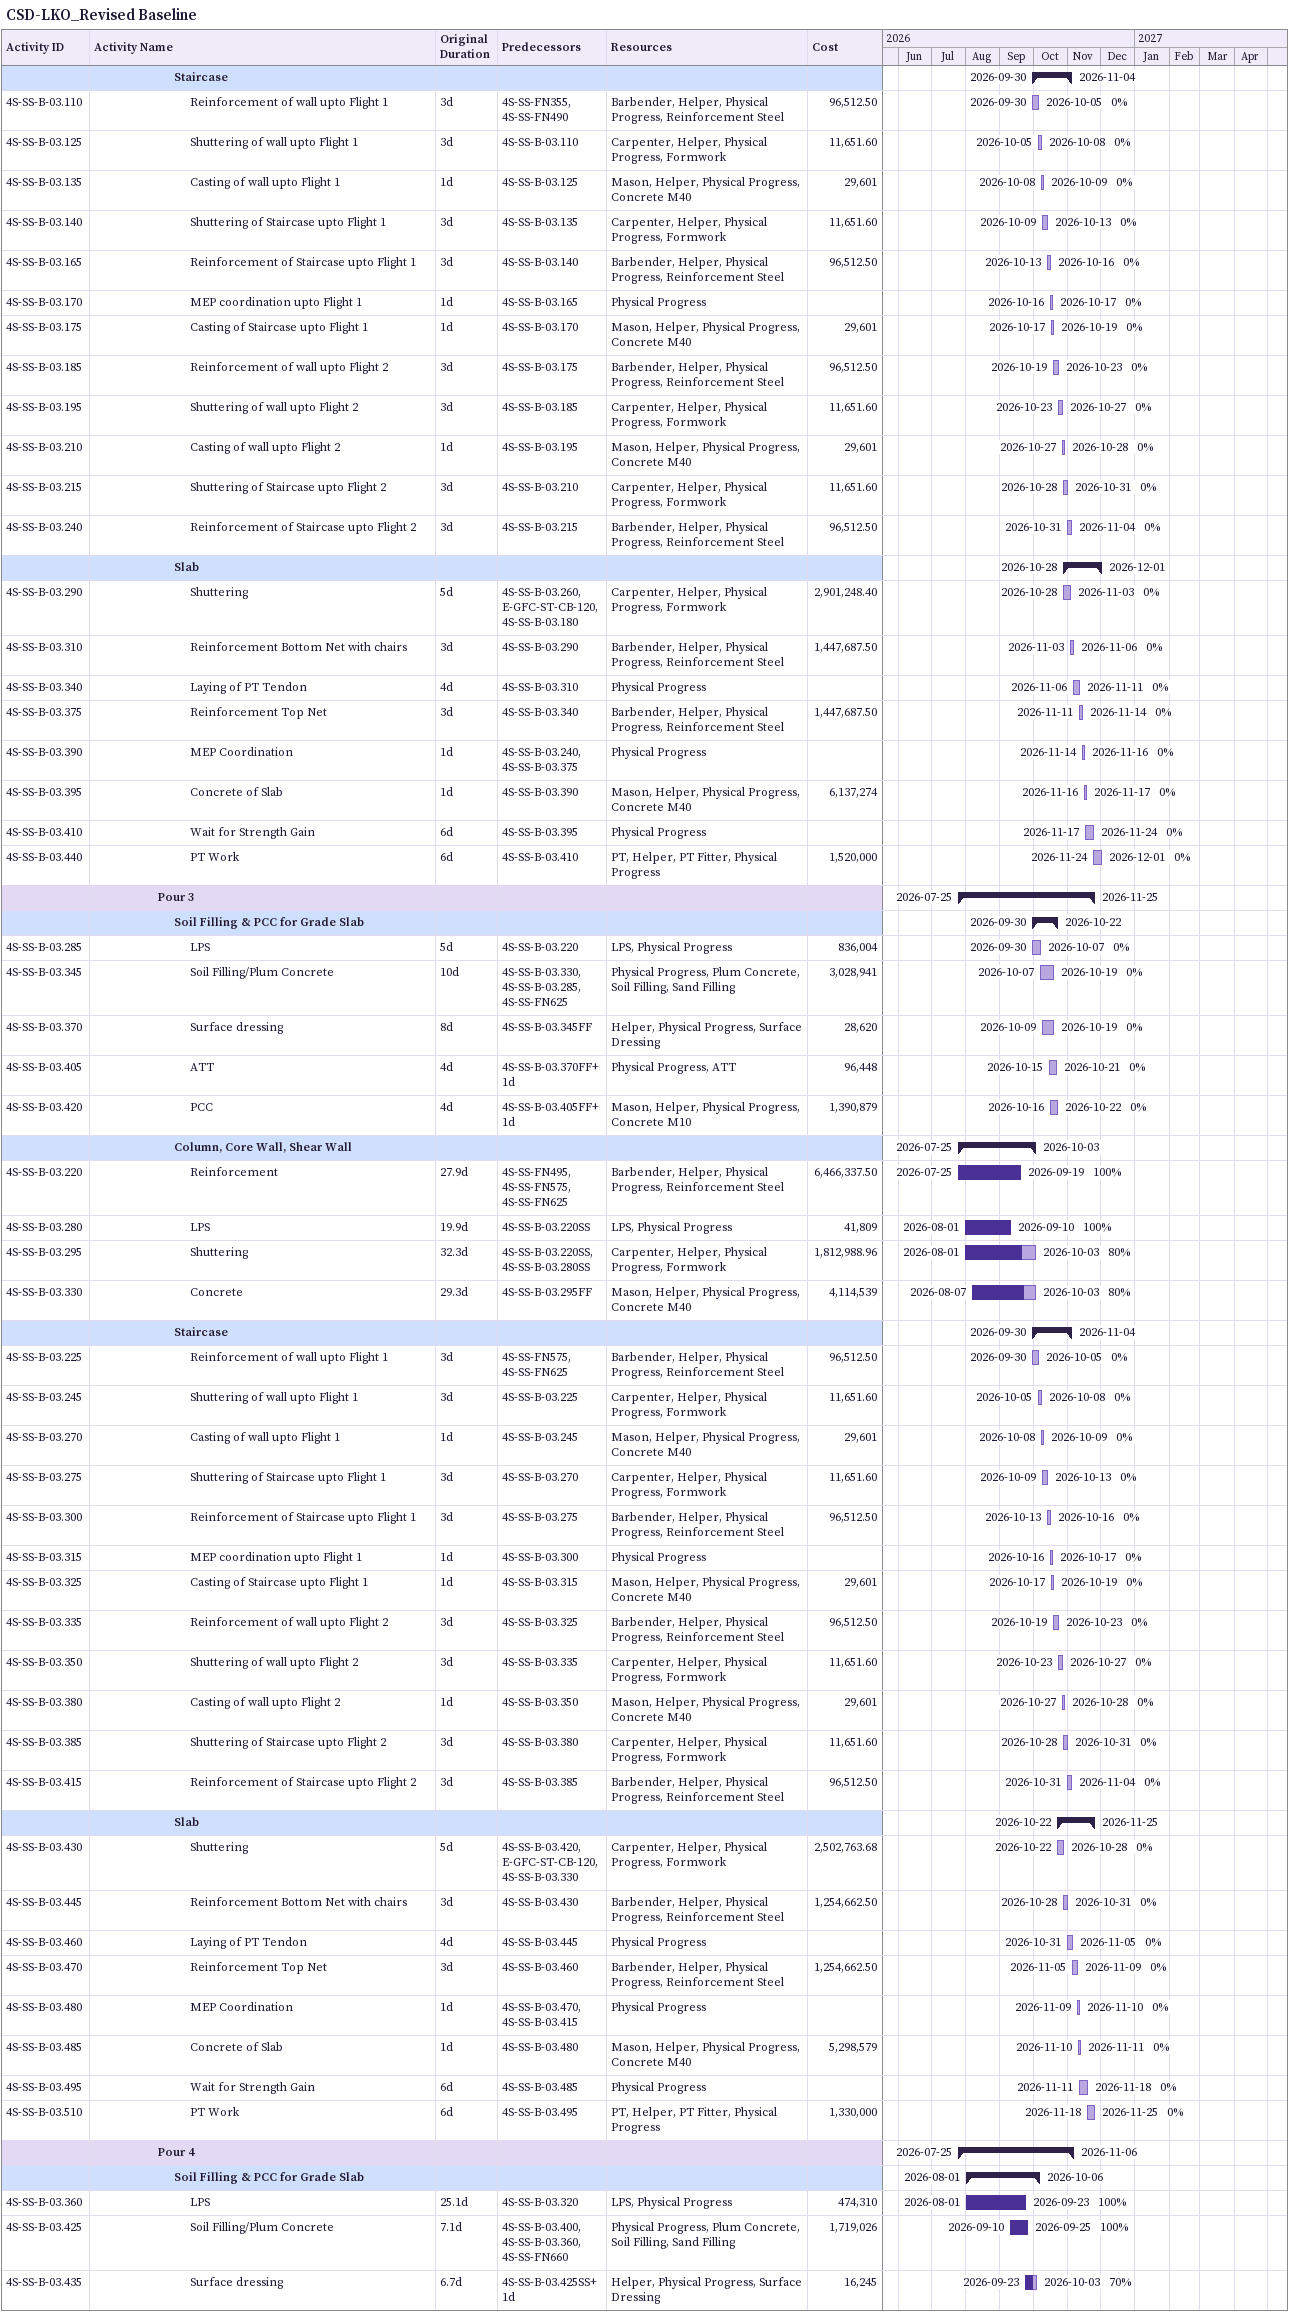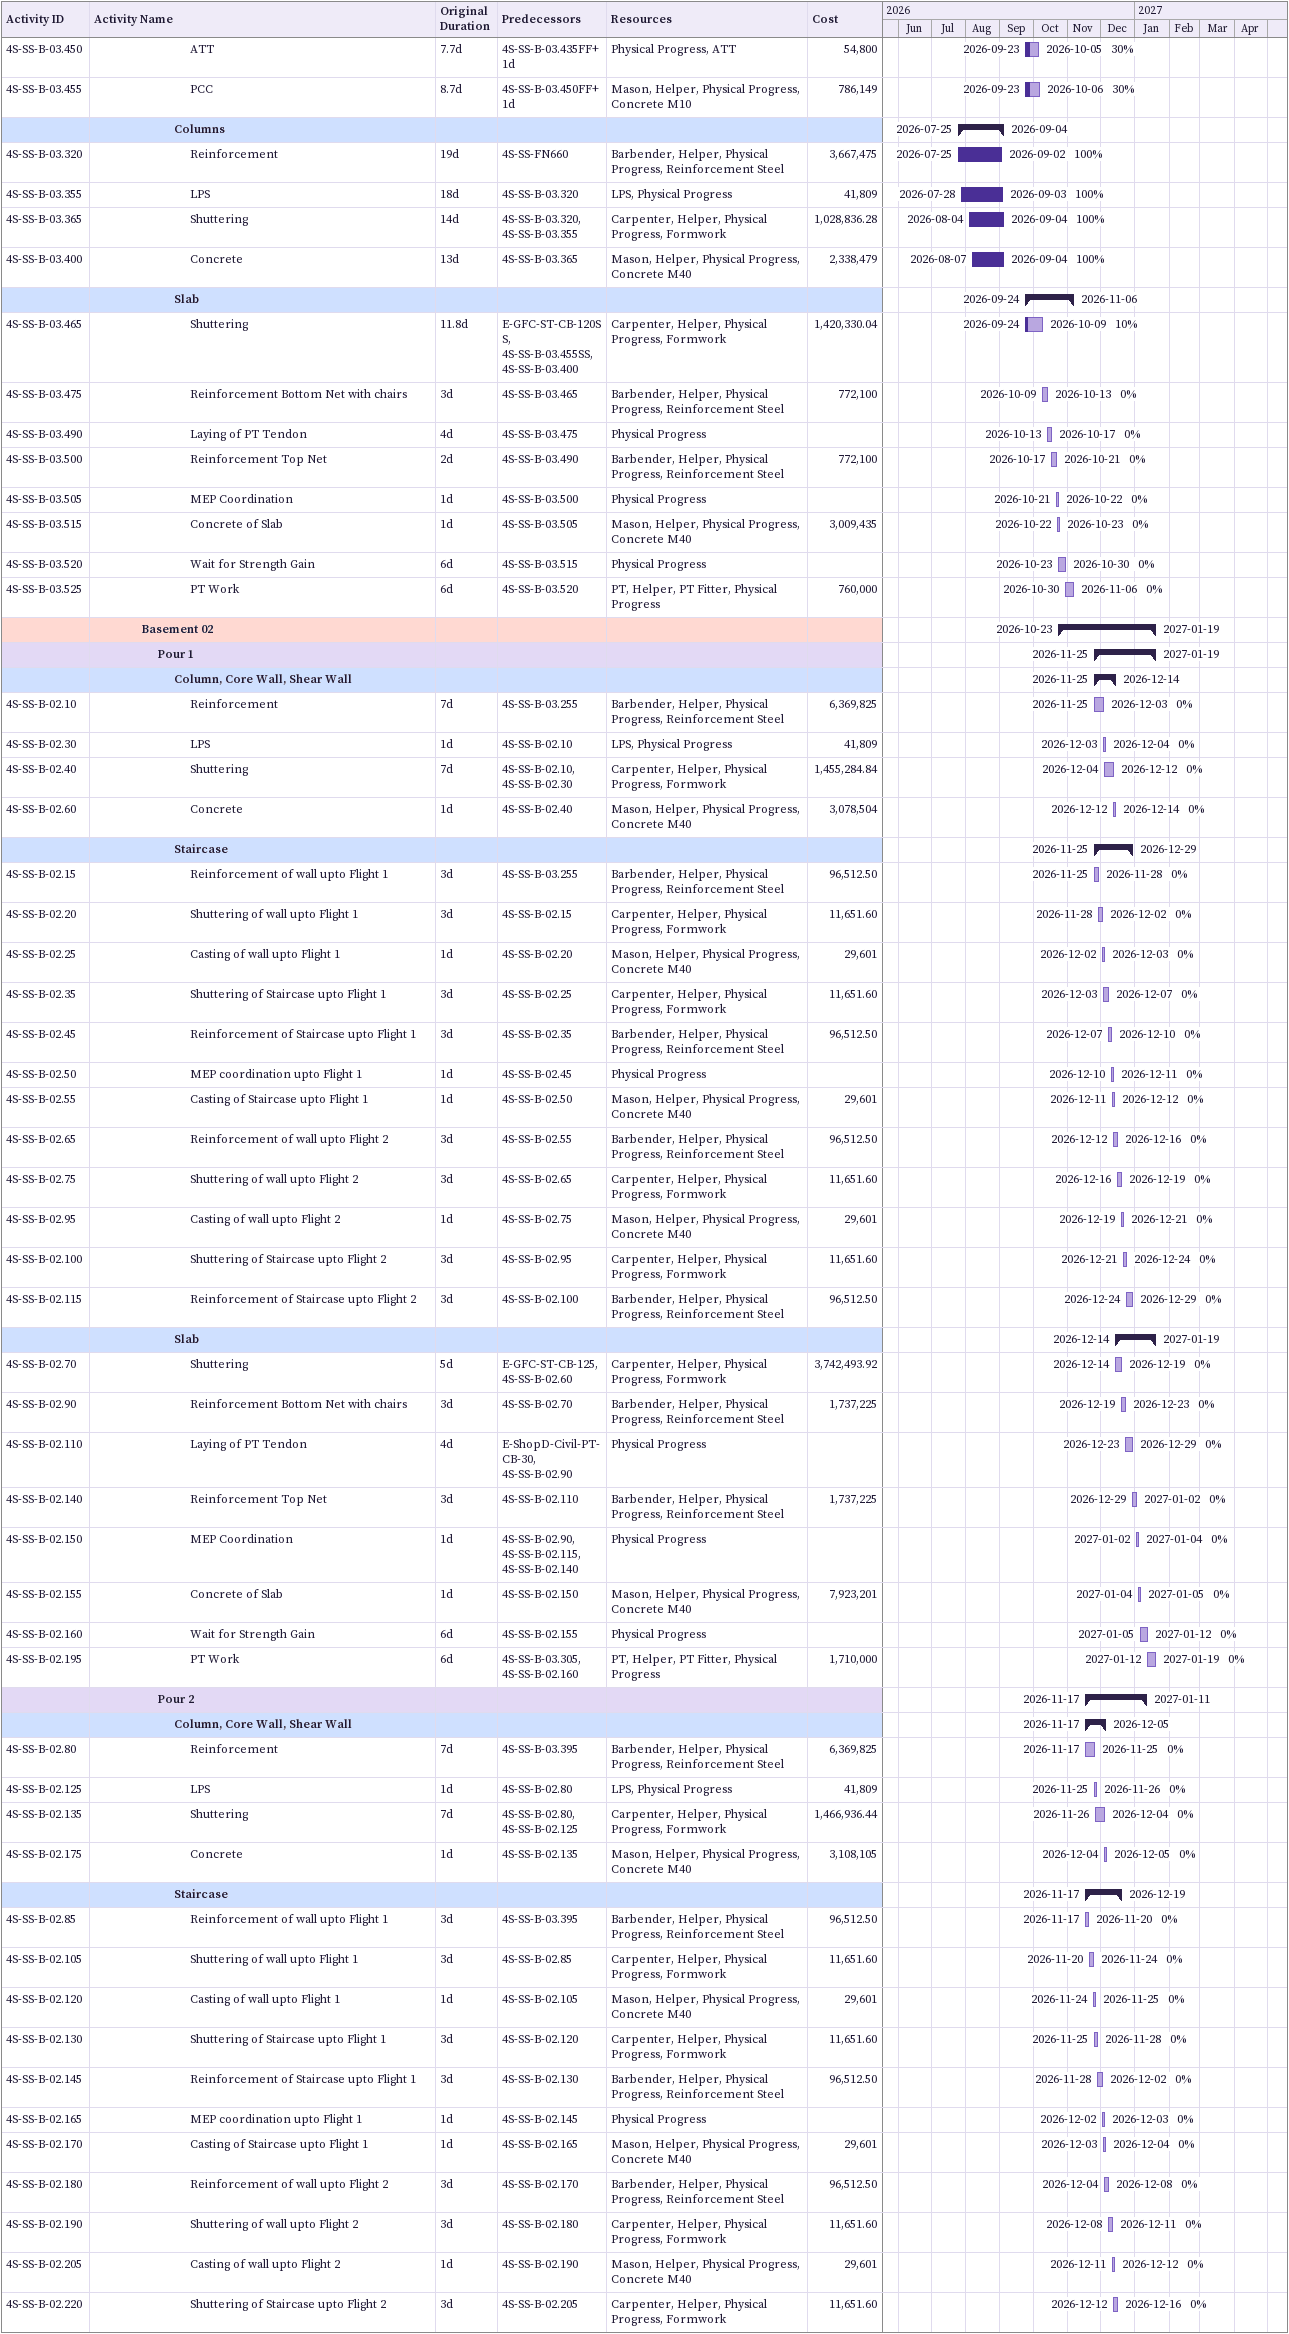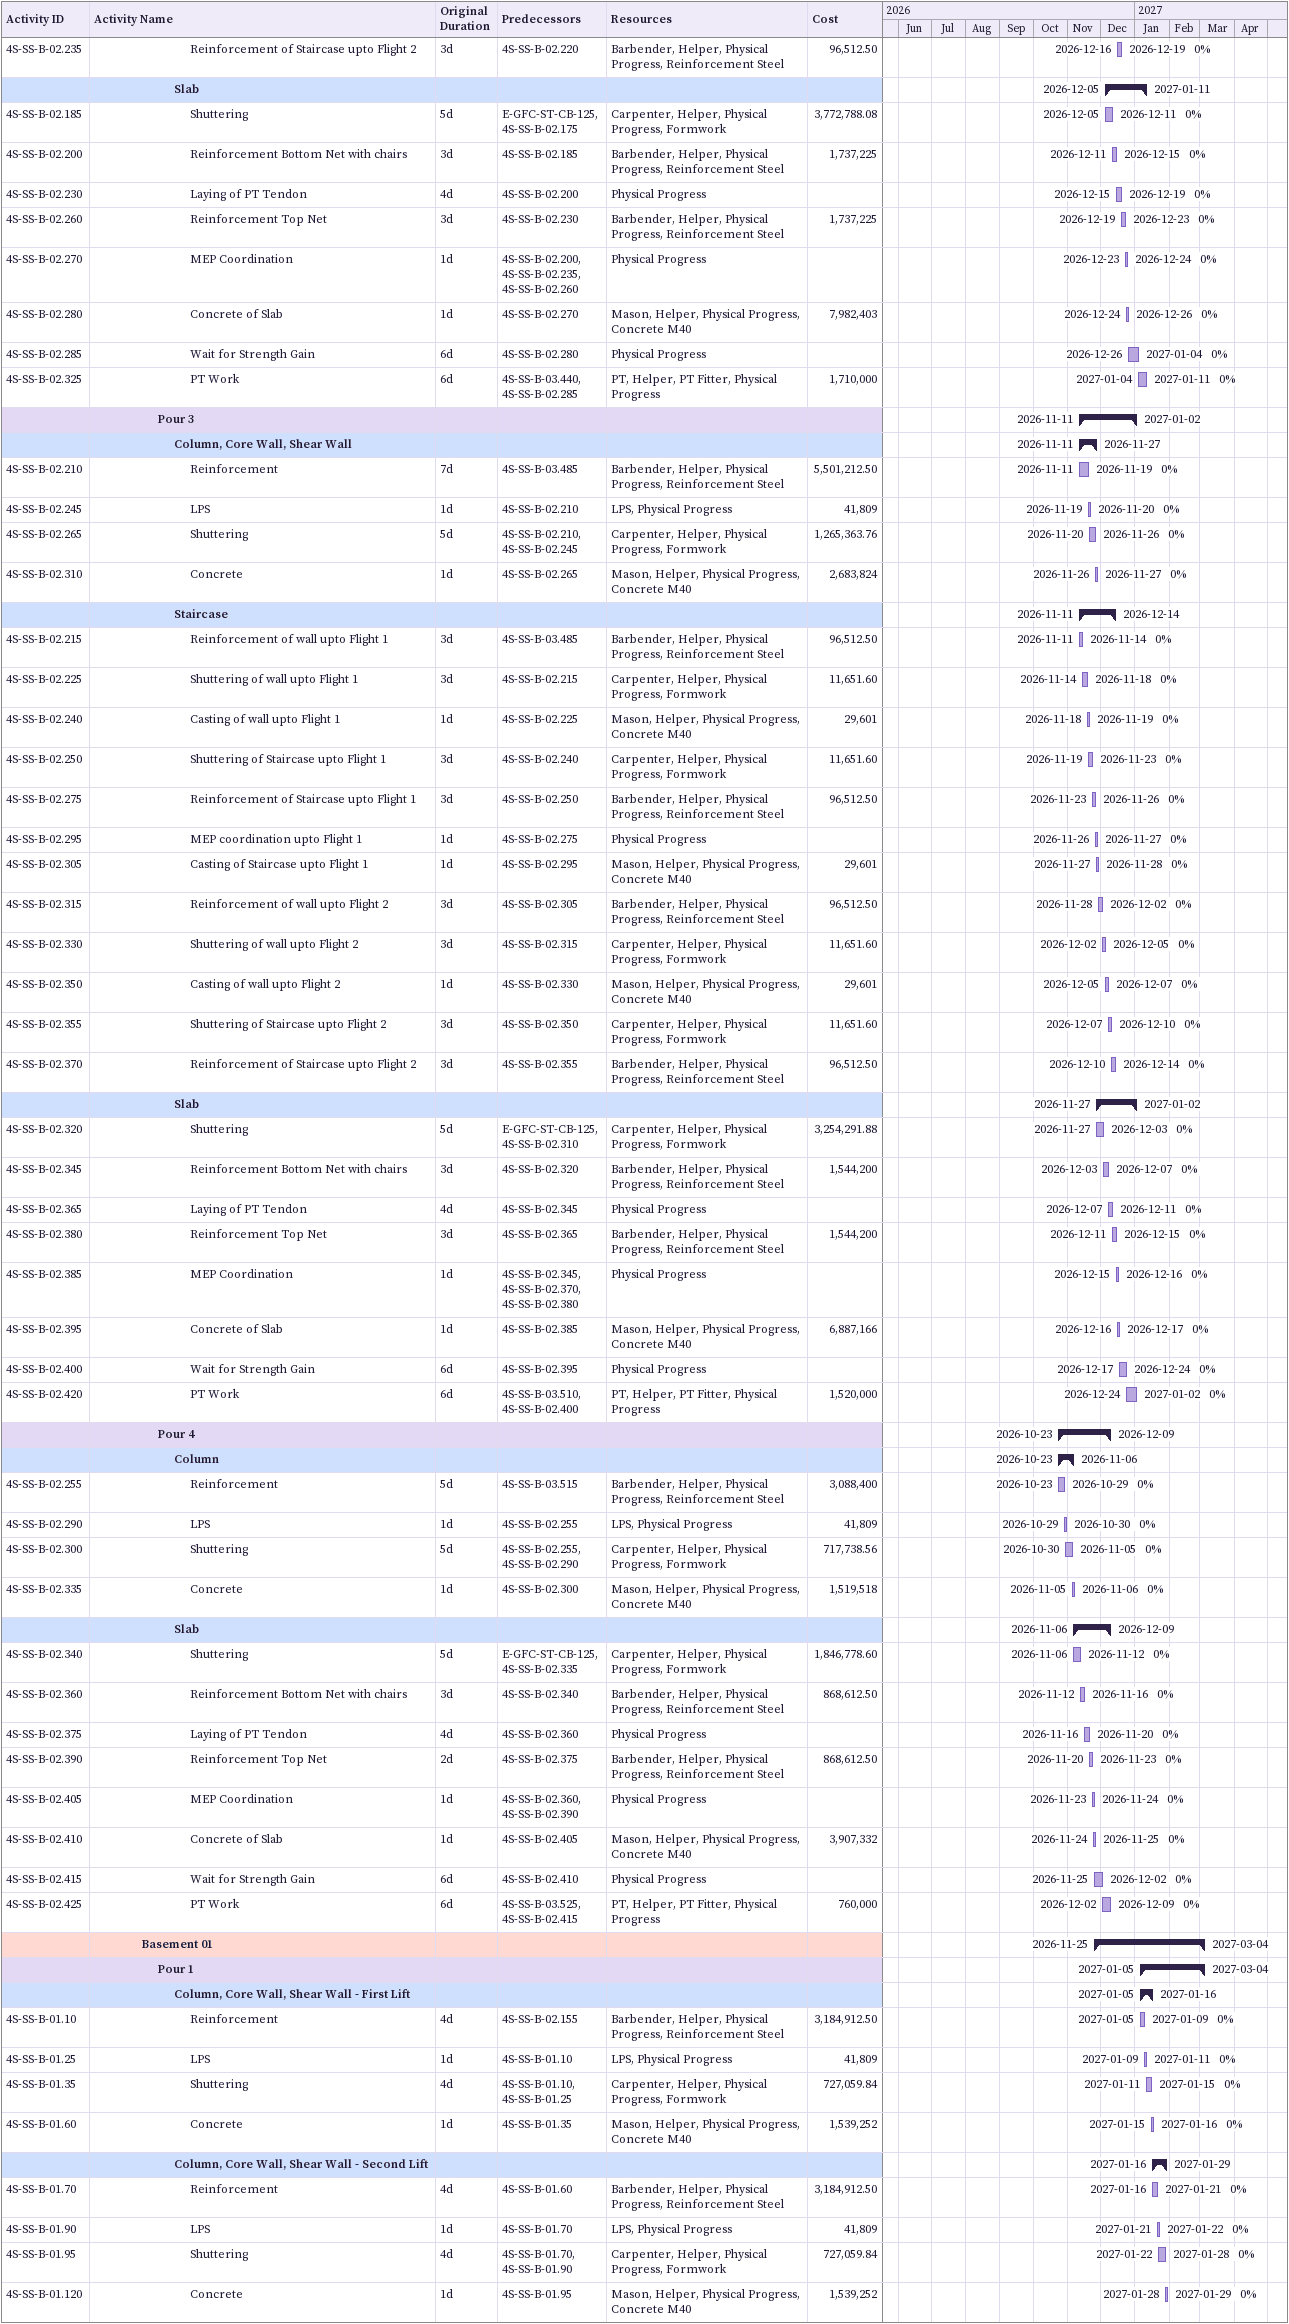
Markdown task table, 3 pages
CSD-LKO_Revised Baseline

| ID | Level | Task | Original duration | Start | Finish | Predecessors | Resources | % complete | Cost |
|---|---|---|---|---|---|---|---|---|---|
|  | 6 | **Staircase** |  | 2026-09-30 | 2026-11-04 |  |  |  |  |
| 4S-SS-B-03.110 | 7 | Reinforcement of wall upto Flight 1 | 3d | 2026-09-30 | 2026-10-05 | 4S-SS-FN355, 4S-SS-FN490 | Barbender, Helper, Physical Progress, Reinforcement Steel | 0 | 96512.50 |
| 4S-SS-B-03.125 | 7 | Shuttering of wall upto Flight 1 | 3d | 2026-10-05 | 2026-10-08 | 4S-SS-B-03.110 | Carpenter, Helper, Physical Progress, Formwork | 0 | 11651.60 |
| 4S-SS-B-03.135 | 7 | Casting of wall upto Flight 1 | 1d | 2026-10-08 | 2026-10-09 | 4S-SS-B-03.125 | Mason, Helper, Physical Progress, Concrete M40 | 0 | 29601 |
| 4S-SS-B-03.140 | 7 | Shuttering of Staircase upto Flight 1 | 3d | 2026-10-09 | 2026-10-13 | 4S-SS-B-03.135 | Carpenter, Helper, Physical Progress, Formwork | 0 | 11651.60 |
| 4S-SS-B-03.165 | 7 | Reinforcement of Staircase upto Flight 1 | 3d | 2026-10-13 | 2026-10-16 | 4S-SS-B-03.140 | Barbender, Helper, Physical Progress, Reinforcement Steel | 0 | 96512.50 |
| 4S-SS-B-03.170 | 7 | MEP coordination upto Flight 1 | 1d | 2026-10-16 | 2026-10-17 | 4S-SS-B-03.165 | Physical Progress | 0 |  |
| 4S-SS-B-03.175 | 7 | Casting of Staircase upto Flight 1 | 1d | 2026-10-17 | 2026-10-19 | 4S-SS-B-03.170 | Mason, Helper, Physical Progress, Concrete M40 | 0 | 29601 |
| 4S-SS-B-03.185 | 7 | Reinforcement of wall upto Flight 2 | 3d | 2026-10-19 | 2026-10-23 | 4S-SS-B-03.175 | Barbender, Helper, Physical Progress, Reinforcement Steel | 0 | 96512.50 |
| 4S-SS-B-03.195 | 7 | Shuttering of wall upto Flight 2 | 3d | 2026-10-23 | 2026-10-27 | 4S-SS-B-03.185 | Carpenter, Helper, Physical Progress, Formwork | 0 | 11651.60 |
| 4S-SS-B-03.210 | 7 | Casting of wall upto Flight 2 | 1d | 2026-10-27 | 2026-10-28 | 4S-SS-B-03.195 | Mason, Helper, Physical Progress, Concrete M40 | 0 | 29601 |
| 4S-SS-B-03.215 | 7 | Shuttering of Staircase upto Flight 2 | 3d | 2026-10-28 | 2026-10-31 | 4S-SS-B-03.210 | Carpenter, Helper, Physical Progress, Formwork | 0 | 11651.60 |
| 4S-SS-B-03.240 | 7 | Reinforcement of Staircase upto Flight 2 | 3d | 2026-10-31 | 2026-11-04 | 4S-SS-B-03.215 | Barbender, Helper, Physical Progress, Reinforcement Steel | 0 | 96512.50 |
|  | 6 | **Slab** |  | 2026-10-28 | 2026-12-01 |  |  |  |  |
| 4S-SS-B-03.290 | 7 | Shuttering | 5d | 2026-10-28 | 2026-11-03 | 4S-SS-B-03.260, E-GFC-ST-CB-120, 4S-SS-B-03.180 | Carpenter, Helper, Physical Progress, Formwork | 0 | 2901248.40 |
| 4S-SS-B-03.310 | 7 | Reinforcement Bottom Net with chairs | 3d | 2026-11-03 | 2026-11-06 | 4S-SS-B-03.290 | Barbender, Helper, Physical Progress, Reinforcement Steel | 0 | 1447687.50 |
| 4S-SS-B-03.340 | 7 | Laying of PT Tendon | 4d | 2026-11-06 | 2026-11-11 | 4S-SS-B-03.310 | Physical Progress | 0 |  |
| 4S-SS-B-03.375 | 7 | Reinforcement Top Net | 3d | 2026-11-11 | 2026-11-14 | 4S-SS-B-03.340 | Barbender, Helper, Physical Progress, Reinforcement Steel | 0 | 1447687.50 |
| 4S-SS-B-03.390 | 7 | MEP Coordination | 1d | 2026-11-14 | 2026-11-16 | 4S-SS-B-03.240, 4S-SS-B-03.375 | Physical Progress | 0 |  |
| 4S-SS-B-03.395 | 7 | Concrete of Slab | 1d | 2026-11-16 | 2026-11-17 | 4S-SS-B-03.390 | Mason, Helper, Physical Progress, Concrete M40 | 0 | 6137274 |
| 4S-SS-B-03.410 | 7 | Wait for Strength Gain | 6d | 2026-11-17 | 2026-11-24 | 4S-SS-B-03.395 | Physical Progress | 0 |  |
| 4S-SS-B-03.440 | 7 | PT Work | 6d | 2026-11-24 | 2026-12-01 | 4S-SS-B-03.410 | PT, Helper, PT Fitter, Physical Progress | 0 | 1520000 |
|  | 5 | **Pour 3** |  | 2026-07-25 | 2026-11-25 |  |  |  |  |
|  | 6 | **Soil Filling & PCC for Grade Slab** |  | 2026-09-30 | 2026-10-22 |  |  |  |  |
| 4S-SS-B-03.285 | 7 | LPS | 5d | 2026-09-30 | 2026-10-07 | 4S-SS-B-03.220 | LPS, Physical Progress | 0 | 836004 |
| 4S-SS-B-03.345 | 7 | Soil Filling/Plum Concrete | 10d | 2026-10-07 | 2026-10-19 | 4S-SS-B-03.330, 4S-SS-B-03.285, 4S-SS-FN625 | Physical Progress, Plum Concrete, Soil Filling, Sand Filling | 0 | 3028941 |
| 4S-SS-B-03.370 | 7 | Surface dressing | 8d | 2026-10-09 | 2026-10-19 | 4S-SS-B-03.345FF | Helper, Physical Progress, Surface Dressing | 0 | 28620 |
| 4S-SS-B-03.405 | 7 | ATT | 4d | 2026-10-15 | 2026-10-21 | 4S-SS-B-03.370FF+1d | Physical Progress, ATT | 0 | 96448 |
| 4S-SS-B-03.420 | 7 | PCC | 4d | 2026-10-16 | 2026-10-22 | 4S-SS-B-03.405FF+1d | Mason, Helper, Physical Progress, Concrete M10 | 0 | 1390879 |
|  | 6 | **Column, Core Wall, Shear Wall** |  | 2026-07-25 | 2026-10-03 |  |  |  |  |
| 4S-SS-B-03.220 | 7 | Reinforcement | 27.9d | 2026-07-25 | 2026-09-19 | 4S-SS-FN495, 4S-SS-FN575, 4S-SS-FN625 | Barbender, Helper, Physical Progress, Reinforcement Steel | 100 | 6466337.50 |
| 4S-SS-B-03.280 | 7 | LPS | 19.9d | 2026-08-01 | 2026-09-10 | 4S-SS-B-03.220SS | LPS, Physical Progress | 100 | 41809 |
| 4S-SS-B-03.295 | 7 | Shuttering | 32.3d | 2026-08-01 | 2026-10-03 | 4S-SS-B-03.220SS, 4S-SS-B-03.280SS | Carpenter, Helper, Physical Progress, Formwork | 80 | 1812988.96 |
| 4S-SS-B-03.330 | 7 | Concrete | 29.3d | 2026-08-07 | 2026-10-03 | 4S-SS-B-03.295FF | Mason, Helper, Physical Progress, Concrete M40 | 80 | 4114539 |
|  | 6 | **Staircase** |  | 2026-09-30 | 2026-11-04 |  |  |  |  |
| 4S-SS-B-03.225 | 7 | Reinforcement of wall upto Flight 1 | 3d | 2026-09-30 | 2026-10-05 | 4S-SS-FN575, 4S-SS-FN625 | Barbender, Helper, Physical Progress, Reinforcement Steel | 0 | 96512.50 |
| 4S-SS-B-03.245 | 7 | Shuttering of wall upto Flight 1 | 3d | 2026-10-05 | 2026-10-08 | 4S-SS-B-03.225 | Carpenter, Helper, Physical Progress, Formwork | 0 | 11651.60 |
| 4S-SS-B-03.270 | 7 | Casting of wall upto Flight 1 | 1d | 2026-10-08 | 2026-10-09 | 4S-SS-B-03.245 | Mason, Helper, Physical Progress, Concrete M40 | 0 | 29601 |
| 4S-SS-B-03.275 | 7 | Shuttering of Staircase upto Flight 1 | 3d | 2026-10-09 | 2026-10-13 | 4S-SS-B-03.270 | Carpenter, Helper, Physical Progress, Formwork | 0 | 11651.60 |
| 4S-SS-B-03.300 | 7 | Reinforcement of Staircase upto Flight 1 | 3d | 2026-10-13 | 2026-10-16 | 4S-SS-B-03.275 | Barbender, Helper, Physical Progress, Reinforcement Steel | 0 | 96512.50 |
| 4S-SS-B-03.315 | 7 | MEP coordination upto Flight 1 | 1d | 2026-10-16 | 2026-10-17 | 4S-SS-B-03.300 | Physical Progress | 0 |  |
| 4S-SS-B-03.325 | 7 | Casting of Staircase upto Flight 1 | 1d | 2026-10-17 | 2026-10-19 | 4S-SS-B-03.315 | Mason, Helper, Physical Progress, Concrete M40 | 0 | 29601 |
| 4S-SS-B-03.335 | 7 | Reinforcement of wall upto Flight 2 | 3d | 2026-10-19 | 2026-10-23 | 4S-SS-B-03.325 | Barbender, Helper, Physical Progress, Reinforcement Steel | 0 | 96512.50 |
| 4S-SS-B-03.350 | 7 | Shuttering of wall upto Flight 2 | 3d | 2026-10-23 | 2026-10-27 | 4S-SS-B-03.335 | Carpenter, Helper, Physical Progress, Formwork | 0 | 11651.60 |
| 4S-SS-B-03.380 | 7 | Casting of wall upto Flight 2 | 1d | 2026-10-27 | 2026-10-28 | 4S-SS-B-03.350 | Mason, Helper, Physical Progress, Concrete M40 | 0 | 29601 |
| 4S-SS-B-03.385 | 7 | Shuttering of Staircase upto Flight 2 | 3d | 2026-10-28 | 2026-10-31 | 4S-SS-B-03.380 | Carpenter, Helper, Physical Progress, Formwork | 0 | 11651.60 |
| 4S-SS-B-03.415 | 7 | Reinforcement of Staircase upto Flight 2 | 3d | 2026-10-31 | 2026-11-04 | 4S-SS-B-03.385 | Barbender, Helper, Physical Progress, Reinforcement Steel | 0 | 96512.50 |
|  | 6 | **Slab** |  | 2026-10-22 | 2026-11-25 |  |  |  |  |
| 4S-SS-B-03.430 | 7 | Shuttering | 5d | 2026-10-22 | 2026-10-28 | 4S-SS-B-03.420, E-GFC-ST-CB-120, 4S-SS-B-03.330 | Carpenter, Helper, Physical Progress, Formwork | 0 | 2502763.68 |
| 4S-SS-B-03.445 | 7 | Reinforcement Bottom Net with chairs | 3d | 2026-10-28 | 2026-10-31 | 4S-SS-B-03.430 | Barbender, Helper, Physical Progress, Reinforcement Steel | 0 | 1254662.50 |
| 4S-SS-B-03.460 | 7 | Laying of PT Tendon | 4d | 2026-10-31 | 2026-11-05 | 4S-SS-B-03.445 | Physical Progress | 0 |  |
| 4S-SS-B-03.470 | 7 | Reinforcement Top Net | 3d | 2026-11-05 | 2026-11-09 | 4S-SS-B-03.460 | Barbender, Helper, Physical Progress, Reinforcement Steel | 0 | 1254662.50 |
| 4S-SS-B-03.480 | 7 | MEP Coordination | 1d | 2026-11-09 | 2026-11-10 | 4S-SS-B-03.470, 4S-SS-B-03.415 | Physical Progress | 0 |  |
| 4S-SS-B-03.485 | 7 | Concrete of Slab | 1d | 2026-11-10 | 2026-11-11 | 4S-SS-B-03.480 | Mason, Helper, Physical Progress, Concrete M40 | 0 | 5298579 |
| 4S-SS-B-03.495 | 7 | Wait for Strength Gain | 6d | 2026-11-11 | 2026-11-18 | 4S-SS-B-03.485 | Physical Progress | 0 |  |
| 4S-SS-B-03.510 | 7 | PT Work | 6d | 2026-11-18 | 2026-11-25 | 4S-SS-B-03.495 | PT, Helper, PT Fitter, Physical Progress | 0 | 1330000 |
|  | 5 | **Pour 4** |  | 2026-07-25 | 2026-11-06 |  |  |  |  |
|  | 6 | **Soil Filling & PCC for Grade Slab** |  | 2026-08-01 | 2026-10-06 |  |  |  |  |
| 4S-SS-B-03.360 | 7 | LPS | 25.1d | 2026-08-01 | 2026-09-23 | 4S-SS-B-03.320 | LPS, Physical Progress | 100 | 474310 |
| 4S-SS-B-03.425 | 7 | Soil Filling/Plum Concrete | 7.1d | 2026-09-10 | 2026-09-25 | 4S-SS-B-03.400, 4S-SS-B-03.360, 4S-SS-FN660 | Physical Progress, Plum Concrete, Soil Filling, Sand Filling | 100 | 1719026 |
| 4S-SS-B-03.435 | 7 | Surface dressing | 6.7d | 2026-09-23 | 2026-10-03 | 4S-SS-B-03.425SS+1d | Helper, Physical Progress, Surface Dressing | 70 | 16245 |
| 4S-SS-B-03.450 | 7 | ATT | 7.7d | 2026-09-23 | 2026-10-05 | 4S-SS-B-03.435FF+1d | Physical Progress, ATT | 30 | 54800 |
| 4S-SS-B-03.455 | 7 | PCC | 8.7d | 2026-09-23 | 2026-10-06 | 4S-SS-B-03.450FF+1d | Mason, Helper, Physical Progress, Concrete M10 | 30 | 786149 |
|  | 6 | **Columns** |  | 2026-07-25 | 2026-09-04 |  |  |  |  |
| 4S-SS-B-03.320 | 7 | Reinforcement | 19d | 2026-07-25 | 2026-09-02 | 4S-SS-FN660 | Barbender, Helper, Physical Progress, Reinforcement Steel | 100 | 3667475 |
| 4S-SS-B-03.355 | 7 | LPS | 18d | 2026-07-28 | 2026-09-03 | 4S-SS-B-03.320 | LPS, Physical Progress | 100 | 41809 |
| 4S-SS-B-03.365 | 7 | Shuttering | 14d | 2026-08-04 | 2026-09-04 | 4S-SS-B-03.320, 4S-SS-B-03.355 | Carpenter, Helper, Physical Progress, Formwork | 100 | 1028836.28 |
| 4S-SS-B-03.400 | 7 | Concrete | 13d | 2026-08-07 | 2026-09-04 | 4S-SS-B-03.365 | Mason, Helper, Physical Progress, Concrete M40 | 100 | 2338479 |
|  | 6 | **Slab** |  | 2026-09-24 | 2026-11-06 |  |  |  |  |
| 4S-SS-B-03.465 | 7 | Shuttering | 11.8d | 2026-09-24 | 2026-10-09 | E-GFC-ST-CB-120SS, 4S-SS-B-03.455SS, 4S-SS-B-03.400 | Carpenter, Helper, Physical Progress, Formwork | 10 | 1420330.04 |
| 4S-SS-B-03.475 | 7 | Reinforcement Bottom Net with chairs | 3d | 2026-10-09 | 2026-10-13 | 4S-SS-B-03.465 | Barbender, Helper, Physical Progress, Reinforcement Steel | 0 | 772100 |
| 4S-SS-B-03.490 | 7 | Laying of PT Tendon | 4d | 2026-10-13 | 2026-10-17 | 4S-SS-B-03.475 | Physical Progress | 0 |  |
| 4S-SS-B-03.500 | 7 | Reinforcement Top Net | 2d | 2026-10-17 | 2026-10-21 | 4S-SS-B-03.490 | Barbender, Helper, Physical Progress, Reinforcement Steel | 0 | 772100 |
| 4S-SS-B-03.505 | 7 | MEP Coordination | 1d | 2026-10-21 | 2026-10-22 | 4S-SS-B-03.500 | Physical Progress | 0 |  |
| 4S-SS-B-03.515 | 7 | Concrete of Slab | 1d | 2026-10-22 | 2026-10-23 | 4S-SS-B-03.505 | Mason, Helper, Physical Progress, Concrete M40 | 0 | 3009435 |
| 4S-SS-B-03.520 | 7 | Wait for Strength Gain | 6d | 2026-10-23 | 2026-10-30 | 4S-SS-B-03.515 | Physical Progress | 0 |  |
| 4S-SS-B-03.525 | 7 | PT Work | 6d | 2026-10-30 | 2026-11-06 | 4S-SS-B-03.520 | PT, Helper, PT Fitter, Physical Progress | 0 | 760000 |
|  | 4 | **Basement 02** |  | 2026-10-23 | 2027-01-19 |  |  |  |  |
|  | 5 | **Pour 1** |  | 2026-11-25 | 2027-01-19 |  |  |  |  |
|  | 6 | **Column, Core Wall, Shear Wall** |  | 2026-11-25 | 2026-12-14 |  |  |  |  |
| 4S-SS-B-02.10 | 7 | Reinforcement | 7d | 2026-11-25 | 2026-12-03 | 4S-SS-B-03.255 | Barbender, Helper, Physical Progress, Reinforcement Steel | 0 | 6369825 |
| 4S-SS-B-02.30 | 7 | LPS | 1d | 2026-12-03 | 2026-12-04 | 4S-SS-B-02.10 | LPS, Physical Progress | 0 | 41809 |
| 4S-SS-B-02.40 | 7 | Shuttering | 7d | 2026-12-04 | 2026-12-12 | 4S-SS-B-02.10, 4S-SS-B-02.30 | Carpenter, Helper, Physical Progress, Formwork | 0 | 1455284.84 |
| 4S-SS-B-02.60 | 7 | Concrete | 1d | 2026-12-12 | 2026-12-14 | 4S-SS-B-02.40 | Mason, Helper, Physical Progress, Concrete M40 | 0 | 3078504 |
|  | 6 | **Staircase** |  | 2026-11-25 | 2026-12-29 |  |  |  |  |
| 4S-SS-B-02.15 | 7 | Reinforcement of wall upto Flight 1 | 3d | 2026-11-25 | 2026-11-28 | 4S-SS-B-03.255 | Barbender, Helper, Physical Progress, Reinforcement Steel | 0 | 96512.50 |
| 4S-SS-B-02.20 | 7 | Shuttering of wall upto Flight 1 | 3d | 2026-11-28 | 2026-12-02 | 4S-SS-B-02.15 | Carpenter, Helper, Physical Progress, Formwork | 0 | 11651.60 |
| 4S-SS-B-02.25 | 7 | Casting of wall upto Flight 1 | 1d | 2026-12-02 | 2026-12-03 | 4S-SS-B-02.20 | Mason, Helper, Physical Progress, Concrete M40 | 0 | 29601 |
| 4S-SS-B-02.35 | 7 | Shuttering of Staircase upto Flight 1 | 3d | 2026-12-03 | 2026-12-07 | 4S-SS-B-02.25 | Carpenter, Helper, Physical Progress, Formwork | 0 | 11651.60 |
| 4S-SS-B-02.45 | 7 | Reinforcement of Staircase upto Flight 1 | 3d | 2026-12-07 | 2026-12-10 | 4S-SS-B-02.35 | Barbender, Helper, Physical Progress, Reinforcement Steel | 0 | 96512.50 |
| 4S-SS-B-02.50 | 7 | MEP coordination upto Flight 1 | 1d | 2026-12-10 | 2026-12-11 | 4S-SS-B-02.45 | Physical Progress | 0 |  |
| 4S-SS-B-02.55 | 7 | Casting of Staircase upto Flight 1 | 1d | 2026-12-11 | 2026-12-12 | 4S-SS-B-02.50 | Mason, Helper, Physical Progress, Concrete M40 | 0 | 29601 |
| 4S-SS-B-02.65 | 7 | Reinforcement of wall upto Flight 2 | 3d | 2026-12-12 | 2026-12-16 | 4S-SS-B-02.55 | Barbender, Helper, Physical Progress, Reinforcement Steel | 0 | 96512.50 |
| 4S-SS-B-02.75 | 7 | Shuttering of wall upto Flight 2 | 3d | 2026-12-16 | 2026-12-19 | 4S-SS-B-02.65 | Carpenter, Helper, Physical Progress, Formwork | 0 | 11651.60 |
| 4S-SS-B-02.95 | 7 | Casting of wall upto Flight 2 | 1d | 2026-12-19 | 2026-12-21 | 4S-SS-B-02.75 | Mason, Helper, Physical Progress, Concrete M40 | 0 | 29601 |
| 4S-SS-B-02.100 | 7 | Shuttering of Staircase upto Flight 2 | 3d | 2026-12-21 | 2026-12-24 | 4S-SS-B-02.95 | Carpenter, Helper, Physical Progress, Formwork | 0 | 11651.60 |
| 4S-SS-B-02.115 | 7 | Reinforcement of Staircase upto Flight 2 | 3d | 2026-12-24 | 2026-12-29 | 4S-SS-B-02.100 | Barbender, Helper, Physical Progress, Reinforcement Steel | 0 | 96512.50 |
|  | 6 | **Slab** |  | 2026-12-14 | 2027-01-19 |  |  |  |  |
| 4S-SS-B-02.70 | 7 | Shuttering | 5d | 2026-12-14 | 2026-12-19 | E-GFC-ST-CB-125, 4S-SS-B-02.60 | Carpenter, Helper, Physical Progress, Formwork | 0 | 3742493.92 |
| 4S-SS-B-02.90 | 7 | Reinforcement Bottom Net with chairs | 3d | 2026-12-19 | 2026-12-23 | 4S-SS-B-02.70 | Barbender, Helper, Physical Progress, Reinforcement Steel | 0 | 1737225 |
| 4S-SS-B-02.110 | 7 | Laying of PT Tendon | 4d | 2026-12-23 | 2026-12-29 | E-ShopD-Civil-PT-CB-30, 4S-SS-B-02.90 | Physical Progress | 0 |  |
| 4S-SS-B-02.140 | 7 | Reinforcement Top Net | 3d | 2026-12-29 | 2027-01-02 | 4S-SS-B-02.110 | Barbender, Helper, Physical Progress, Reinforcement Steel | 0 | 1737225 |
| 4S-SS-B-02.150 | 7 | MEP Coordination | 1d | 2027-01-02 | 2027-01-04 | 4S-SS-B-02.90, 4S-SS-B-02.115, 4S-SS-B-02.140 | Physical Progress | 0 |  |
| 4S-SS-B-02.155 | 7 | Concrete of Slab | 1d | 2027-01-04 | 2027-01-05 | 4S-SS-B-02.150 | Mason, Helper, Physical Progress, Concrete M40 | 0 | 7923201 |
| 4S-SS-B-02.160 | 7 | Wait for Strength Gain | 6d | 2027-01-05 | 2027-01-12 | 4S-SS-B-02.155 | Physical Progress | 0 |  |
| 4S-SS-B-02.195 | 7 | PT Work | 6d | 2027-01-12 | 2027-01-19 | 4S-SS-B-03.305, 4S-SS-B-02.160 | PT, Helper, PT Fitter, Physical Progress | 0 | 1710000 |
|  | 5 | **Pour 2** |  | 2026-11-17 | 2027-01-11 |  |  |  |  |
|  | 6 | **Column, Core Wall, Shear Wall** |  | 2026-11-17 | 2026-12-05 |  |  |  |  |
| 4S-SS-B-02.80 | 7 | Reinforcement | 7d | 2026-11-17 | 2026-11-25 | 4S-SS-B-03.395 | Barbender, Helper, Physical Progress, Reinforcement Steel | 0 | 6369825 |
| 4S-SS-B-02.125 | 7 | LPS | 1d | 2026-11-25 | 2026-11-26 | 4S-SS-B-02.80 | LPS, Physical Progress | 0 | 41809 |
| 4S-SS-B-02.135 | 7 | Shuttering | 7d | 2026-11-26 | 2026-12-04 | 4S-SS-B-02.80, 4S-SS-B-02.125 | Carpenter, Helper, Physical Progress, Formwork | 0 | 1466936.44 |
| 4S-SS-B-02.175 | 7 | Concrete | 1d | 2026-12-04 | 2026-12-05 | 4S-SS-B-02.135 | Mason, Helper, Physical Progress, Concrete M40 | 0 | 3108105 |
|  | 6 | **Staircase** |  | 2026-11-17 | 2026-12-19 |  |  |  |  |
| 4S-SS-B-02.85 | 7 | Reinforcement of wall upto Flight 1 | 3d | 2026-11-17 | 2026-11-20 | 4S-SS-B-03.395 | Barbender, Helper, Physical Progress, Reinforcement Steel | 0 | 96512.50 |
| 4S-SS-B-02.105 | 7 | Shuttering of wall upto Flight 1 | 3d | 2026-11-20 | 2026-11-24 | 4S-SS-B-02.85 | Carpenter, Helper, Physical Progress, Formwork | 0 | 11651.60 |
| 4S-SS-B-02.120 | 7 | Casting of wall upto Flight 1 | 1d | 2026-11-24 | 2026-11-25 | 4S-SS-B-02.105 | Mason, Helper, Physical Progress, Concrete M40 | 0 | 29601 |
| 4S-SS-B-02.130 | 7 | Shuttering of Staircase upto Flight 1 | 3d | 2026-11-25 | 2026-11-28 | 4S-SS-B-02.120 | Carpenter, Helper, Physical Progress, Formwork | 0 | 11651.60 |
| 4S-SS-B-02.145 | 7 | Reinforcement of Staircase upto Flight 1 | 3d | 2026-11-28 | 2026-12-02 | 4S-SS-B-02.130 | Barbender, Helper, Physical Progress, Reinforcement Steel | 0 | 96512.50 |
| 4S-SS-B-02.165 | 7 | MEP coordination upto Flight 1 | 1d | 2026-12-02 | 2026-12-03 | 4S-SS-B-02.145 | Physical Progress | 0 |  |
| 4S-SS-B-02.170 | 7 | Casting of Staircase upto Flight 1 | 1d | 2026-12-03 | 2026-12-04 | 4S-SS-B-02.165 | Mason, Helper, Physical Progress, Concrete M40 | 0 | 29601 |
| 4S-SS-B-02.180 | 7 | Reinforcement of wall upto Flight 2 | 3d | 2026-12-04 | 2026-12-08 | 4S-SS-B-02.170 | Barbender, Helper, Physical Progress, Reinforcement Steel | 0 | 96512.50 |
| 4S-SS-B-02.190 | 7 | Shuttering of wall upto Flight 2 | 3d | 2026-12-08 | 2026-12-11 | 4S-SS-B-02.180 | Carpenter, Helper, Physical Progress, Formwork | 0 | 11651.60 |
| 4S-SS-B-02.205 | 7 | Casting of wall upto Flight 2 | 1d | 2026-12-11 | 2026-12-12 | 4S-SS-B-02.190 | Mason, Helper, Physical Progress, Concrete M40 | 0 | 29601 |
| 4S-SS-B-02.220 | 7 | Shuttering of Staircase upto Flight 2 | 3d | 2026-12-12 | 2026-12-16 | 4S-SS-B-02.205 | Carpenter, Helper, Physical Progress, Formwork | 0 | 11651.60 |
| 4S-SS-B-02.235 | 7 | Reinforcement of Staircase upto Flight 2 | 3d | 2026-12-16 | 2026-12-19 | 4S-SS-B-02.220 | Barbender, Helper, Physical Progress, Reinforcement Steel | 0 | 96512.50 |
|  | 6 | **Slab** |  | 2026-12-05 | 2027-01-11 |  |  |  |  |
| 4S-SS-B-02.185 | 7 | Shuttering | 5d | 2026-12-05 | 2026-12-11 | E-GFC-ST-CB-125, 4S-SS-B-02.175 | Carpenter, Helper, Physical Progress, Formwork | 0 | 3772788.08 |
| 4S-SS-B-02.200 | 7 | Reinforcement Bottom Net with chairs | 3d | 2026-12-11 | 2026-12-15 | 4S-SS-B-02.185 | Barbender, Helper, Physical Progress, Reinforcement Steel | 0 | 1737225 |
| 4S-SS-B-02.230 | 7 | Laying of PT Tendon | 4d | 2026-12-15 | 2026-12-19 | 4S-SS-B-02.200 | Physical Progress | 0 |  |
| 4S-SS-B-02.260 | 7 | Reinforcement Top Net | 3d | 2026-12-19 | 2026-12-23 | 4S-SS-B-02.230 | Barbender, Helper, Physical Progress, Reinforcement Steel | 0 | 1737225 |
| 4S-SS-B-02.270 | 7 | MEP Coordination | 1d | 2026-12-23 | 2026-12-24 | 4S-SS-B-02.200, 4S-SS-B-02.235, 4S-SS-B-02.260 | Physical Progress | 0 |  |
| 4S-SS-B-02.280 | 7 | Concrete of Slab | 1d | 2026-12-24 | 2026-12-26 | 4S-SS-B-02.270 | Mason, Helper, Physical Progress, Concrete M40 | 0 | 7982403 |
| 4S-SS-B-02.285 | 7 | Wait for Strength Gain | 6d | 2026-12-26 | 2027-01-04 | 4S-SS-B-02.280 | Physical Progress | 0 |  |
| 4S-SS-B-02.325 | 7 | PT Work | 6d | 2027-01-04 | 2027-01-11 | 4S-SS-B-03.440, 4S-SS-B-02.285 | PT, Helper, PT Fitter, Physical Progress | 0 | 1710000 |
|  | 5 | **Pour 3** |  | 2026-11-11 | 2027-01-02 |  |  |  |  |
|  | 6 | **Column, Core Wall, Shear Wall** |  | 2026-11-11 | 2026-11-27 |  |  |  |  |
| 4S-SS-B-02.210 | 7 | Reinforcement | 7d | 2026-11-11 | 2026-11-19 | 4S-SS-B-03.485 | Barbender, Helper, Physical Progress, Reinforcement Steel | 0 | 5501212.50 |
| 4S-SS-B-02.245 | 7 | LPS | 1d | 2026-11-19 | 2026-11-20 | 4S-SS-B-02.210 | LPS, Physical Progress | 0 | 41809 |
| 4S-SS-B-02.265 | 7 | Shuttering | 5d | 2026-11-20 | 2026-11-26 | 4S-SS-B-02.210, 4S-SS-B-02.245 | Carpenter, Helper, Physical Progress, Formwork | 0 | 1265363.76 |
| 4S-SS-B-02.310 | 7 | Concrete | 1d | 2026-11-26 | 2026-11-27 | 4S-SS-B-02.265 | Mason, Helper, Physical Progress, Concrete M40 | 0 | 2683824 |
|  | 6 | **Staircase** |  | 2026-11-11 | 2026-12-14 |  |  |  |  |
| 4S-SS-B-02.215 | 7 | Reinforcement of wall upto Flight 1 | 3d | 2026-11-11 | 2026-11-14 | 4S-SS-B-03.485 | Barbender, Helper, Physical Progress, Reinforcement Steel | 0 | 96512.50 |
| 4S-SS-B-02.225 | 7 | Shuttering of wall upto Flight 1 | 3d | 2026-11-14 | 2026-11-18 | 4S-SS-B-02.215 | Carpenter, Helper, Physical Progress, Formwork | 0 | 11651.60 |
| 4S-SS-B-02.240 | 7 | Casting of wall upto Flight 1 | 1d | 2026-11-18 | 2026-11-19 | 4S-SS-B-02.225 | Mason, Helper, Physical Progress, Concrete M40 | 0 | 29601 |
| 4S-SS-B-02.250 | 7 | Shuttering of Staircase upto Flight 1 | 3d | 2026-11-19 | 2026-11-23 | 4S-SS-B-02.240 | Carpenter, Helper, Physical Progress, Formwork | 0 | 11651.60 |
| 4S-SS-B-02.275 | 7 | Reinforcement of Staircase upto Flight 1 | 3d | 2026-11-23 | 2026-11-26 | 4S-SS-B-02.250 | Barbender, Helper, Physical Progress, Reinforcement Steel | 0 | 96512.50 |
| 4S-SS-B-02.295 | 7 | MEP coordination upto Flight 1 | 1d | 2026-11-26 | 2026-11-27 | 4S-SS-B-02.275 | Physical Progress | 0 |  |
| 4S-SS-B-02.305 | 7 | Casting of Staircase upto Flight 1 | 1d | 2026-11-27 | 2026-11-28 | 4S-SS-B-02.295 | Mason, Helper, Physical Progress, Concrete M40 | 0 | 29601 |
| 4S-SS-B-02.315 | 7 | Reinforcement of wall upto Flight 2 | 3d | 2026-11-28 | 2026-12-02 | 4S-SS-B-02.305 | Barbender, Helper, Physical Progress, Reinforcement Steel | 0 | 96512.50 |
| 4S-SS-B-02.330 | 7 | Shuttering of wall upto Flight 2 | 3d | 2026-12-02 | 2026-12-05 | 4S-SS-B-02.315 | Carpenter, Helper, Physical Progress, Formwork | 0 | 11651.60 |
| 4S-SS-B-02.350 | 7 | Casting of wall upto Flight 2 | 1d | 2026-12-05 | 2026-12-07 | 4S-SS-B-02.330 | Mason, Helper, Physical Progress, Concrete M40 | 0 | 29601 |
| 4S-SS-B-02.355 | 7 | Shuttering of Staircase upto Flight 2 | 3d | 2026-12-07 | 2026-12-10 | 4S-SS-B-02.350 | Carpenter, Helper, Physical Progress, Formwork | 0 | 11651.60 |
| 4S-SS-B-02.370 | 7 | Reinforcement of Staircase upto Flight 2 | 3d | 2026-12-10 | 2026-12-14 | 4S-SS-B-02.355 | Barbender, Helper, Physical Progress, Reinforcement Steel | 0 | 96512.50 |
|  | 6 | **Slab** |  | 2026-11-27 | 2027-01-02 |  |  |  |  |
| 4S-SS-B-02.320 | 7 | Shuttering | 5d | 2026-11-27 | 2026-12-03 | E-GFC-ST-CB-125, 4S-SS-B-02.310 | Carpenter, Helper, Physical Progress, Formwork | 0 | 3254291.88 |
| 4S-SS-B-02.345 | 7 | Reinforcement Bottom Net with chairs | 3d | 2026-12-03 | 2026-12-07 | 4S-SS-B-02.320 | Barbender, Helper, Physical Progress, Reinforcement Steel | 0 | 1544200 |
| 4S-SS-B-02.365 | 7 | Laying of PT Tendon | 4d | 2026-12-07 | 2026-12-11 | 4S-SS-B-02.345 | Physical Progress | 0 |  |
| 4S-SS-B-02.380 | 7 | Reinforcement Top Net | 3d | 2026-12-11 | 2026-12-15 | 4S-SS-B-02.365 | Barbender, Helper, Physical Progress, Reinforcement Steel | 0 | 1544200 |
| 4S-SS-B-02.385 | 7 | MEP Coordination | 1d | 2026-12-15 | 2026-12-16 | 4S-SS-B-02.345, 4S-SS-B-02.370, 4S-SS-B-02.380 | Physical Progress | 0 |  |
| 4S-SS-B-02.395 | 7 | Concrete of Slab | 1d | 2026-12-16 | 2026-12-17 | 4S-SS-B-02.385 | Mason, Helper, Physical Progress, Concrete M40 | 0 | 6887166 |
| 4S-SS-B-02.400 | 7 | Wait for Strength Gain | 6d | 2026-12-17 | 2026-12-24 | 4S-SS-B-02.395 | Physical Progress | 0 |  |
| 4S-SS-B-02.420 | 7 | PT Work | 6d | 2026-12-24 | 2027-01-02 | 4S-SS-B-03.510, 4S-SS-B-02.400 | PT, Helper, PT Fitter, Physical Progress | 0 | 1520000 |
|  | 5 | **Pour 4** |  | 2026-10-23 | 2026-12-09 |  |  |  |  |
|  | 6 | **Column** |  | 2026-10-23 | 2026-11-06 |  |  |  |  |
| 4S-SS-B-02.255 | 7 | Reinforcement | 5d | 2026-10-23 | 2026-10-29 | 4S-SS-B-03.515 | Barbender, Helper, Physical Progress, Reinforcement Steel | 0 | 3088400 |
| 4S-SS-B-02.290 | 7 | LPS | 1d | 2026-10-29 | 2026-10-30 | 4S-SS-B-02.255 | LPS, Physical Progress | 0 | 41809 |
| 4S-SS-B-02.300 | 7 | Shuttering | 5d | 2026-10-30 | 2026-11-05 | 4S-SS-B-02.255, 4S-SS-B-02.290 | Carpenter, Helper, Physical Progress, Formwork | 0 | 717738.56 |
| 4S-SS-B-02.335 | 7 | Concrete | 1d | 2026-11-05 | 2026-11-06 | 4S-SS-B-02.300 | Mason, Helper, Physical Progress, Concrete M40 | 0 | 1519518 |
|  | 6 | **Slab** |  | 2026-11-06 | 2026-12-09 |  |  |  |  |
| 4S-SS-B-02.340 | 7 | Shuttering | 5d | 2026-11-06 | 2026-11-12 | E-GFC-ST-CB-125, 4S-SS-B-02.335 | Carpenter, Helper, Physical Progress, Formwork | 0 | 1846778.60 |
| 4S-SS-B-02.360 | 7 | Reinforcement Bottom Net with chairs | 3d | 2026-11-12 | 2026-11-16 | 4S-SS-B-02.340 | Barbender, Helper, Physical Progress, Reinforcement Steel | 0 | 868612.50 |
| 4S-SS-B-02.375 | 7 | Laying of PT Tendon | 4d | 2026-11-16 | 2026-11-20 | 4S-SS-B-02.360 | Physical Progress | 0 |  |
| 4S-SS-B-02.390 | 7 | Reinforcement Top Net | 2d | 2026-11-20 | 2026-11-23 | 4S-SS-B-02.375 | Barbender, Helper, Physical Progress, Reinforcement Steel | 0 | 868612.50 |
| 4S-SS-B-02.405 | 7 | MEP Coordination | 1d | 2026-11-23 | 2026-11-24 | 4S-SS-B-02.360, 4S-SS-B-02.390 | Physical Progress | 0 |  |
| 4S-SS-B-02.410 | 7 | Concrete of Slab | 1d | 2026-11-24 | 2026-11-25 | 4S-SS-B-02.405 | Mason, Helper, Physical Progress, Concrete M40 | 0 | 3907332 |
| 4S-SS-B-02.415 | 7 | Wait for Strength Gain | 6d | 2026-11-25 | 2026-12-02 | 4S-SS-B-02.410 | Physical Progress | 0 |  |
| 4S-SS-B-02.425 | 7 | PT Work | 6d | 2026-12-02 | 2026-12-09 | 4S-SS-B-03.525, 4S-SS-B-02.415 | PT, Helper, PT Fitter, Physical Progress | 0 | 760000 |
|  | 4 | **Basement 01** |  | 2026-11-25 | 2027-03-04 |  |  |  |  |
|  | 5 | **Pour 1** |  | 2027-01-05 | 2027-03-04 |  |  |  |  |
|  | 6 | **Column, Core Wall, Shear Wall - First Lift** |  | 2027-01-05 | 2027-01-16 |  |  |  |  |
| 4S-SS-B-01.10 | 7 | Reinforcement | 4d | 2027-01-05 | 2027-01-09 | 4S-SS-B-02.155 | Barbender, Helper, Physical Progress, Reinforcement Steel | 0 | 3184912.50 |
| 4S-SS-B-01.25 | 7 | LPS | 1d | 2027-01-09 | 2027-01-11 | 4S-SS-B-01.10 | LPS, Physical Progress | 0 | 41809 |
| 4S-SS-B-01.35 | 7 | Shuttering | 4d | 2027-01-11 | 2027-01-15 | 4S-SS-B-01.10, 4S-SS-B-01.25 | Carpenter, Helper, Physical Progress, Formwork | 0 | 727059.84 |
| 4S-SS-B-01.60 | 7 | Concrete | 1d | 2027-01-15 | 2027-01-16 | 4S-SS-B-01.35 | Mason, Helper, Physical Progress, Concrete M40 | 0 | 1539252 |
|  | 6 | **Column, Core Wall, Shear Wall - Second Lift** |  | 2027-01-16 | 2027-01-29 |  |  |  |  |
| 4S-SS-B-01.70 | 7 | Reinforcement | 4d | 2027-01-16 | 2027-01-21 | 4S-SS-B-01.60 | Barbender, Helper, Physical Progress, Reinforcement Steel | 0 | 3184912.50 |
| 4S-SS-B-01.90 | 7 | LPS | 1d | 2027-01-21 | 2027-01-22 | 4S-SS-B-01.70 | LPS, Physical Progress | 0 | 41809 |
| 4S-SS-B-01.95 | 7 | Shuttering | 4d | 2027-01-22 | 2027-01-28 | 4S-SS-B-01.70, 4S-SS-B-01.90 | Carpenter, Helper, Physical Progress, Formwork | 0 | 727059.84 |
| 4S-SS-B-01.120 | 7 | Concrete | 1d | 2027-01-28 | 2027-01-29 | 4S-SS-B-01.95 | Mason, Helper, Physical Progress, Concrete M40 | 0 | 1539252 |
